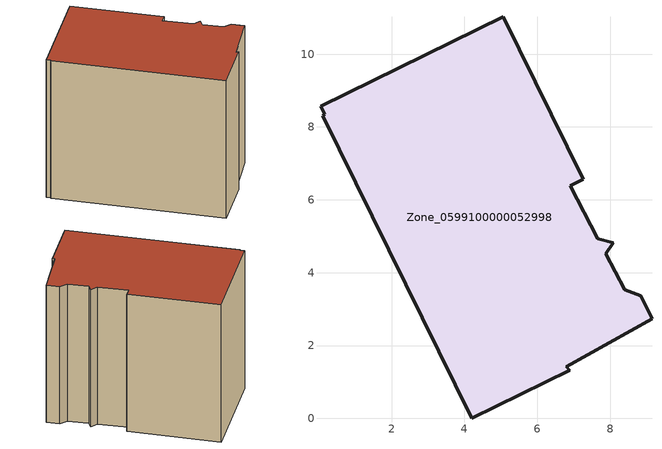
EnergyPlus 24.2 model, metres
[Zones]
Zone_0599100000052998
 floor ground (C_G): 9.15,2.73 6.79,1.42 6.89,1.32 4.2,0 0.11,8.31 0.17,8.34 0.05,8.56 5.07,11.03 7.27,6.56 6.91,6.38 7.67,4.93 8.08,4.82 7.89,4.51 8.4,3.53 8.84,3.37 z0.28
 wall outside (C_F): 5.07,11.03 0.05,8.56 0.17,8.34 0.11,8.31 4.2,0 6.89,1.32 6.79,1.42 9.15,2.73 8.84,3.37 8.4,3.53 7.89,4.51 8.08,4.82 7.67,4.93 6.91,6.38 7.27,6.56 5.07,11.03 z0.28:8.5
 roof outside (C_R): 6.79,1.42 9.15,2.73 8.84,3.37 8.4,3.53 7.89,4.51 8.08,4.82 7.67,4.93 6.91,6.38 7.27,6.56 5.07,11.03 0.05,8.56 0.17,8.34 0.11,8.31 4.2,0 6.89,1.32 z8.5
[BUILDING]
Pand.0599100000052998: North Axis=0; Terrain=City; Loads Convergence Tolerance Value=0.04; Temperature Convergence Tolerance Value=0.4; Solar Distribution=FullExterior; Maximum Number of Warmup Days=25; Minimum Number of Warmup Days=1
[Site:Location]
Rotterdam.The.Hague.AP_ZH_NLD Design_Conditions: Latitude=51.96; Longitude=4.45; Time Zone=1; Elevation=-4.5
[SITE:GROUNDTEMPERATURE:BUILDINGSURFACE]
18, 18, 18, 18, 18, 18, 18, 18, 18, 18, 18, 18
[MATERIAL] Thermal Absorptance=0.9; Solar Absorptance=0.7; Visible Absorptance=0.7
Name | Roughness | Thickness | Conductivity | Density | Specific Heat
G.TC.1965-1974 | MediumSmooth | 0.15 | 0.882353 | 540 | 1210
F.TC.1965-1974 | Rough | 0.3 | 0.697674 | 1920 | 840
R.TC.1965-1974 | MediumRough | 0.2 | 0.232558 | 1500 | 1000
[CONSTRUCTION]
C_G: G.TC.1965-1974
C_F: F.TC.1965-1974
C_R: R.TC.1965-1974
[ZONE]
Zone_0599100000052998: Type=1; Multiplier=1; Ceiling Height=Autocalculate; Volume=Autocalculate; Floor Area=autocalculate; Part of Total Floor Area=Yes
[ZONEINFILTRATION:DESIGNFLOWRATE]
Infil_Zone_0599100000052998: Zone or ZoneList or Space or SpaceList=Zone_0599100000052998; Schedule=AlwaysOn; Design Flow Rate Calculation Method=Flow/Area; Flow Rate per Floor Area=0.003; Constant Term Coefficient=1; Temperature Term Coefficient=0; Velocity Term Coefficient=0; Velocity Squared Term Coefficient=0
[HVACTEMPLATE:ZONE:IDEALLOADSAIRSYSTEM]
Zone_0599100000052998: Maximum Heating Supply Air Temperature=50; Minimum Cooling Supply Air Temperature=13; Maximum Heating Supply Air Humidity Ratio=0.0156; Minimum Cooling Supply Air Humidity Ratio=0.0077; Heating Limit=NoLimit; Cooling Limit=NoLimit; Dehumidification Control Type=ConstantSensibleHeatRatio; Cooling Sensible Heat Ratio=0.7; Dehumidification Setpoint=60; Humidification Control Type=None; Humidification Setpoint=30; Outdoor Air Method=None; Outdoor Air Flow Rate per Person=0.00944; Outdoor Air Flow Rate per Zone Floor Area=0; Outdoor Air Flow Rate per Zone=0; Demand Controlled Ventilation Type=None; Outdoor Air Economizer Type=NoEconomizer; Heat Recovery Type=None; Sensible Heat Recovery Effectiveness=0.7; Latent Heat Recovery Effectiveness=0.65
[ZONECONTROL:THERMOSTAT]
ThermostatControl_Zone_0599100000052998: Zone or ZoneList=Zone_0599100000052998; Control Type Schedule=DualSetpointControlType; Control 1=Thermostat_Zone_0599100000052998; Temperature Difference Between Cutout And Setpoint=0
[THERMOSTATSETPOINT:DUALSETPOINT]
Thermostat_Zone_0599100000052998: Heating Setpoint Temperature Schedule=HeatingSetpoint_Zone_0599100000052998; Cooling Setpoint Temperature Schedule=CoolingSetpoint_Zone_0599100000052998
[SCHEDULE:COMPACT]
HeatingSetpoint_Zone_0599100000052998: Through: 12/31, For: AllDays, Until: 24:00, 21
CoolingSetpoint_Zone_0599100000052998: Through: 12/31, For: AllDays, Until: 24:00, 24
DualSetpointControlType: Through: 12/31, For: AllDays, Until: 24:00, 4
AlwaysOn: Through: 12/31, For: AllDays, Until: 24:00, 1
